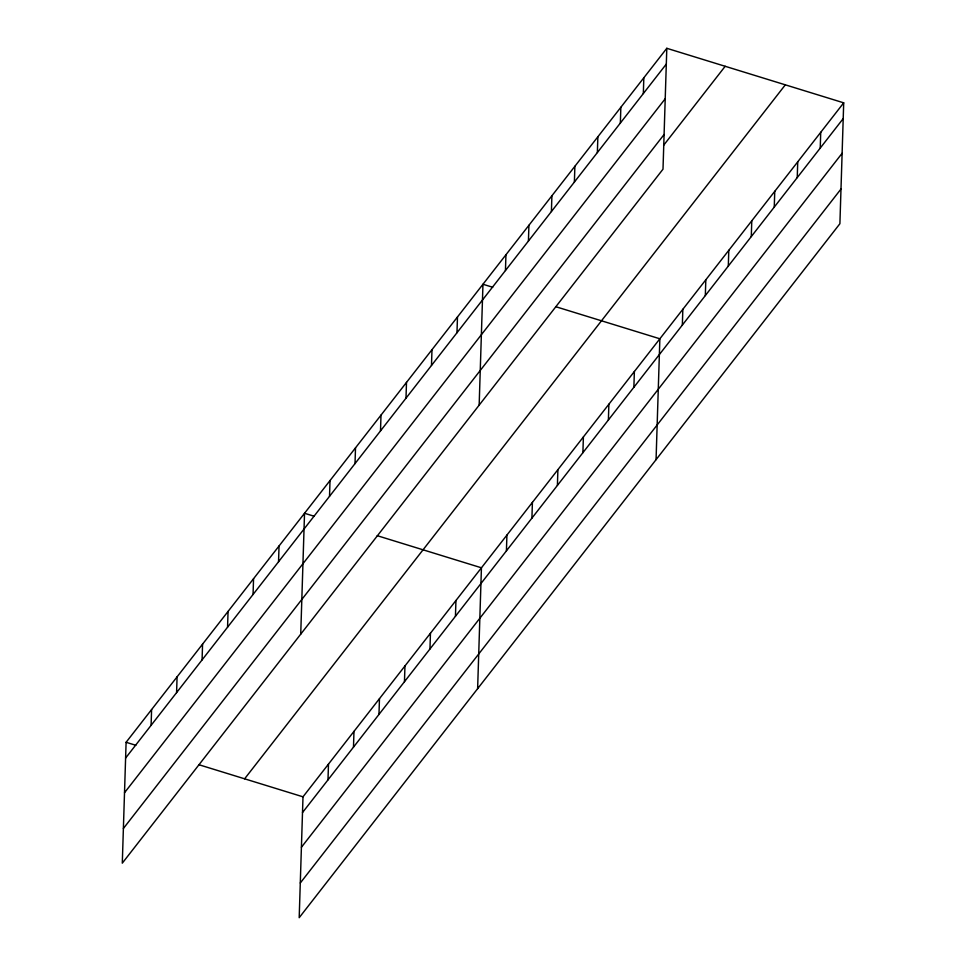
<?xml version="1.0" encoding="UTF-8"?>
<svg xmlns="http://www.w3.org/2000/svg" width="966" height="966" viewBox="0 0 966 966"><rect width="100%" height="100%" fill="white"/><g stroke="black" fill="none" stroke-linecap="round" stroke-linejoin="round"><path stroke-width="1.45" d="M666.806 48.3L126.099 742.286L122.296 863.169L663.002 169.183L666.806 48.3L843.704 102.831L839.901 223.714L299.194 917.7L302.998 796.817L843.704 102.831M151.094 725.333L151.59 709.563M176.585 692.622L177.08 676.852M202.075 659.899L202.57 644.129M227.565 627.188L228.061 611.418M253.056 594.464L253.551 578.706M278.546 561.753L279.041 545.983M300.728 634.155L304.531 513.272L314.264 516.267M329.527 496.319L330.022 480.549M327.993 779.864L328.488 764.094M355.017 463.608L355.512 447.838M353.484 747.153L353.979 731.383M380.507 430.884L381.002 415.114M378.974 714.429L379.469 698.66M405.998 398.173L406.493 382.403M404.464 681.718L404.959 665.948M431.488 365.45L431.983 349.692M429.955 648.995L430.45 633.225M456.978 332.739L457.473 316.969M455.445 616.284L455.94 600.514M479.16 405.14L482.964 284.258L492.696 287.252M477.627 688.686L481.43 567.803L377.223 535.683M505.447 270.528L505.942 254.758M506.425 550.849L506.921 535.079M528.426 241.029L528.921 225.271M531.916 518.138L532.411 502.368M551.405 211.542L551.9 195.772M557.406 485.415L557.901 469.645M574.384 182.043L574.879 166.273M582.896 452.704L583.392 436.934M597.362 152.556L597.869 136.786M608.387 419.981L608.882 404.211M620.353 123.056L620.848 107.286M633.877 387.269L634.372 371.499M643.332 93.557L643.827 77.799M656.059 459.671L659.863 338.788L555.655 306.669M682.346 325.059L682.841 309.289M705.325 295.56L705.82 279.79M728.304 266.073L728.799 250.303M751.282 236.573L751.777 220.803M774.261 207.074L774.756 191.316M797.24 177.587L797.735 161.817M820.231 148.088L820.726 132.318M125.604 758.056L666.311 64.07M124.517 792.736L665.212 98.761M123.394 828.478L664.089 134.503M663.594 145.335L725.176 66.292M244.615 778.813L785.322 84.839M302.503 812.575L843.209 118.601M301.404 847.267L842.111 153.292M300.281 883.009L840.988 189.022M126.099 742.286L135.832 745.281M198.791 764.686L302.998 796.817"/></g></svg>
